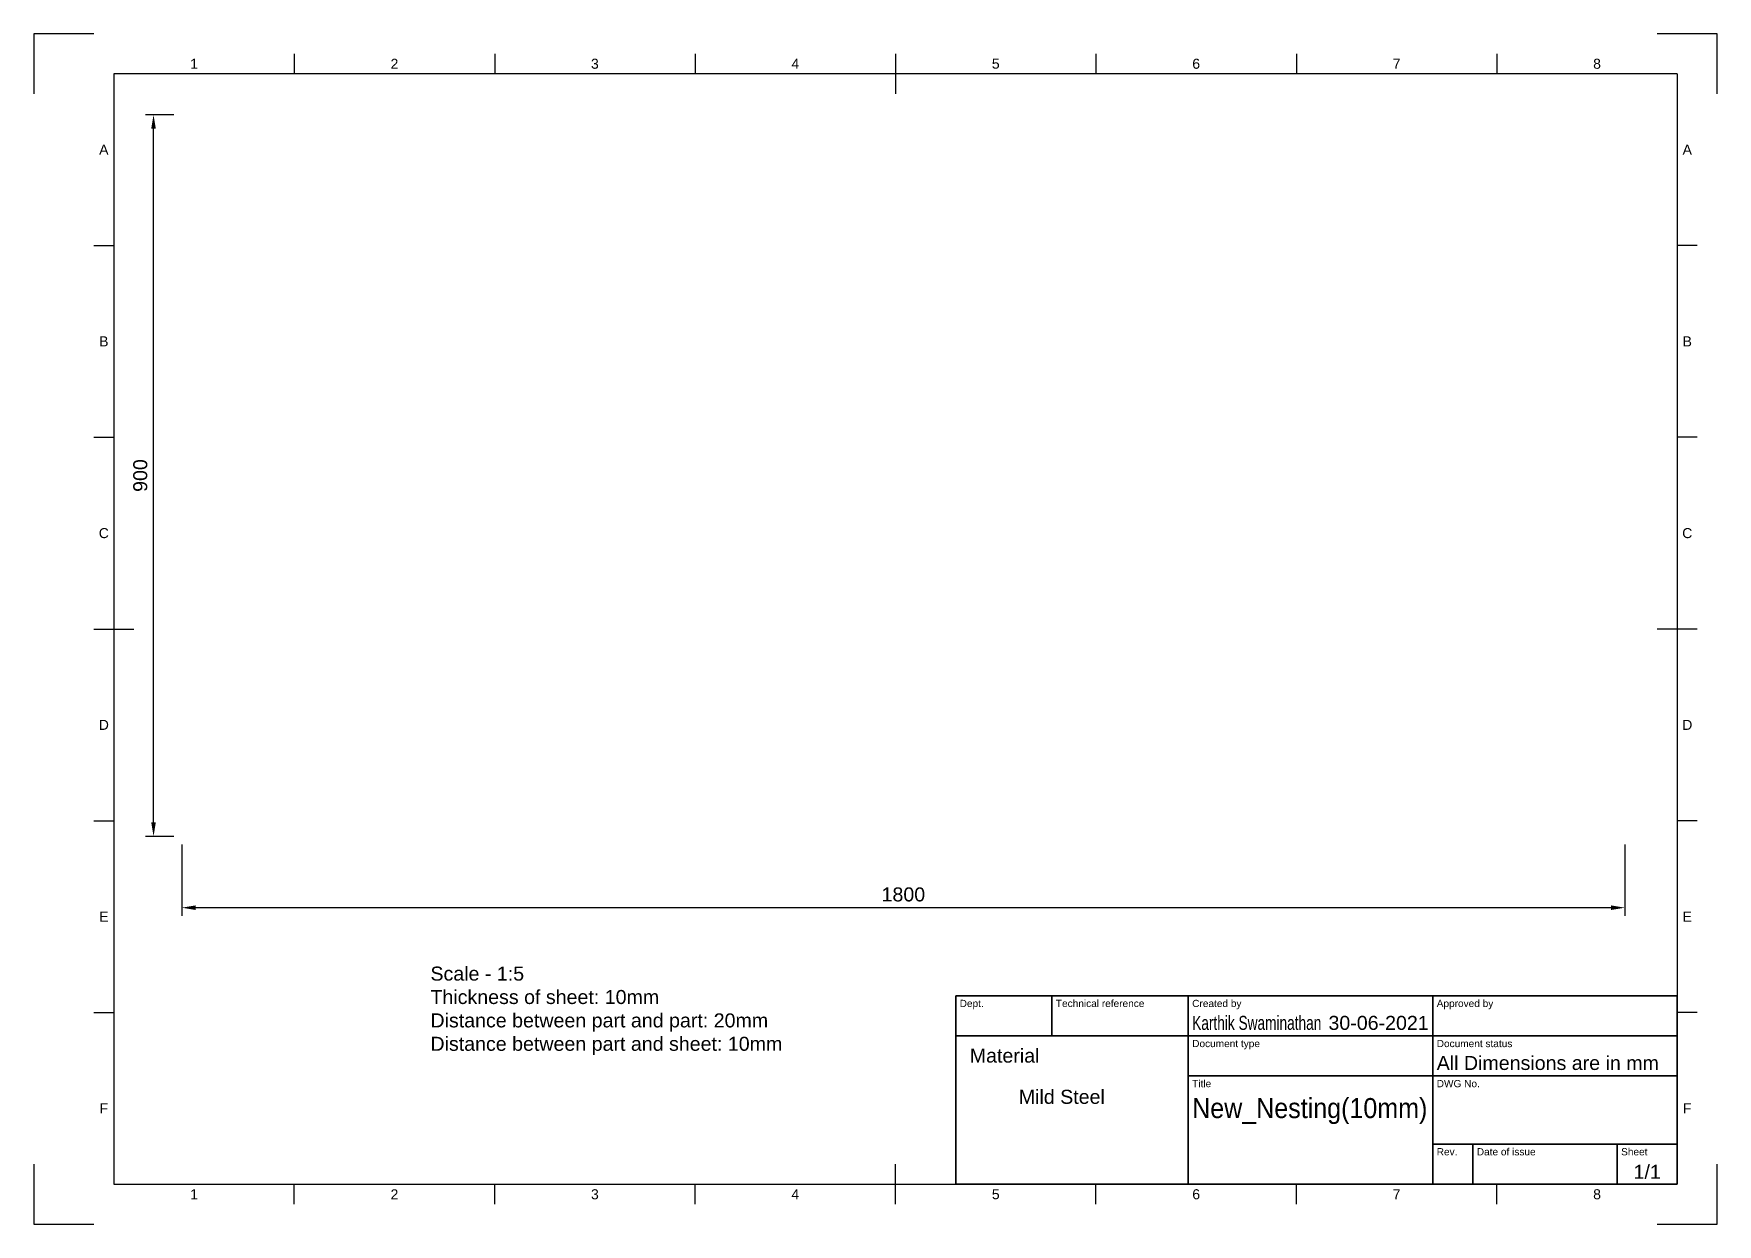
# Paper-space layout 'Sheet1' of a CAD drawing. Header units: millimetres. Extents: x 0 to 420, y 0 to 297.
import ezdxf
from ezdxf.enums import TextEntityAlignment as Align

# ---------------------------------------------------------------- set-up
doc = ezdxf.new("R2010")
doc.units = ezdxf.units.MM
doc.header["$LTSCALE"] = 0.75
for name, color, linetype, lineweight in [('Annotations', 7, 'Continuous', 25), ('Border', 7, 'Continuous', 25), ('Dimensions', 7, 'Continuous', 25), ('TitleBlock', 7, 'Continuous', 35)]:
    doc.layers.add(name, color=color, linetype=linetype, lineweight=lineweight)
doc.styles.add('FusionTitle', font='arial.ttf')
doc.styles.get("Standard").update_dxf_attribs({"font": 'arial.ttf'})
doc.dimstyles.new('ISO-25', dxfattribs={"dimtxt": 3.5, "dimasz": 3.5, "dimexe": 2, "dimexo": 2, "dimgap": 1.5, "dimtad": 1, "dimzin": 12, "dimdsep": 46, "dimtxsty": 'Standard', "dimcen": 0, "dimclrd": 256, "dimclre": 256, "dimclrt": 256, "dimazin": 3, "dimtp": 0.1, "dimtm": 0.1, "dimtfac": 0.714, "dimtmove": 0, "dimatfit": 3, "dimfxl": 1, "dimtzin": 12, "dimarcsym": 0})

# ---------------------------------------------------------------- blocks, each defined once
blk = doc.blocks.new('ISO_A3_SHEET')
at = {"layer": 'Border'}
for p, q in [((65, 292), (65, 287)), ((115, 292), (115, 287)), ((165, 292), (165, 287)), ((215, 292), (215, 282)), ((265, 292), (265, 287)), ((315, 292), (315, 287)), ((365, 292), (365, 287)), ((410, 287), (20, 287)), ((20, 287), (20, 10)), ((410, 287), (410, 10)), ((15, 244.16666), (20, 244.16666)), ((415, 244.16666), (410, 244.16666)), ((15, 196.33333), (20, 196.33333)), ((415, 196.33333), (410, 196.33333)), ((15, 148.5), (25, 148.5)), ((415, 148.5), (405, 148.5)), ((15, 100.66667), (20, 100.66667)), ((415, 100.66667), (410, 100.66667)), ((15, 52.83334), (20, 52.83334)), ((415, 52.83334), (410, 52.83334)), ((215, 5), (215, 15)), ((20, 10), (410, 10)), ((65, 5), (65, 10)), ((115, 5), (115, 10)), ((165, 5), (165, 10)), ((265, 5), (265, 10)), ((315, 5), (315, 10)), ((365, 5), (365, 10))]:
    blk.add_line(p, q, dxfattribs=at)
at = {"layer": 'Defpoints'}
for p, q in [((15, 297), (0, 297)), ((0, 297), (0, 282)), ((420, 297), (405, 297)), ((420, 282), (420, 297)), ((0, 15), (0, 0)), ((420, 0), (420, 15)), ((0, 0), (15, 0)), ((405, 0), (420, 0))]:
    blk.add_line(p, q, dxfattribs=at)
at = {"layer": 'Border', "style": 'FusionTitle'}
for s, p in [('1', (40, 289.5)), ('2', (90, 289.5)), ('3', (140, 289.5)), ('4', (190, 289.5)), ('5', (240, 289.5)), ('6', (290, 289.5)), ('7', (340, 289.5)), ('8', (390, 289.5)), ('A', (17.5, 268.08333)), ('A', (412.5, 268.08333)), ('B', (17.5, 220.25)), ('B', (412.5, 220.25)), ('C', (17.5, 172.41667)), ('C', (412.5, 172.41667)), ('D', (17.5, 124.58334)), ('D', (412.5, 124.58334)), ('E', (17.5, 76.75001)), ('E', (412.5, 76.75001)), ('F', (17.5, 28.91668)), ('F', (412.5, 28.91668)), ('1', (40, 7.5)), ('2', (90, 7.5)), ('3', (140, 7.5)), ('4', (190, 7.5)), ('5', (240, 7.5)), ('6', (290, 7.5)), ('7', (340, 7.5)), ('8', (390, 7.5))]:
    blk.add_text(s, height=2.5, dxfattribs=at).set_placement(p, align=Align.MIDDLE)
blk = doc.blocks.new('ISO_TITLEBLOCK')
at = {"layer": 'TitleBlock'}
for p, q in [((0, 47), (-180, 47)), ((-180, 47), (-180, 0)), ((-156, 37), (-156, 47)), ((-122, 0), (-122, 47)), ((-61, 0), (-61, 47)), ((0, 0), (0, 47)), ((-180, 37), (0, 37)), ((-122, 27), (0, 27)), ((-61, 10), (0, 10)), ((-51, 0), (-51, 10)), ((-15, 0), (-15, 10)), ((-180, 0), (0, 0))]:
    blk.add_line(p, q, dxfattribs=at)
at = {"layer": 'TitleBlock', "style": 'FusionTitle'}
for s, p in [('Dept.', (-179, 46)), ('Technical reference', (-155, 46)), ('Created by', (-121, 46)), ('Approved by', (-60, 46)), ('Document type', (-121, 36)), ('Document status', (-60, 36)), ('Title', (-121, 26)), ('DWG No.', (-60, 26)), ('Rev.', (-60, 9)), ('Date of issue', (-50, 9)), ('Sheet', (-14, 9))]:
    blk.add_text(s, height=1.8, dxfattribs=at).set_placement(p, align=Align.TOP_LEFT)
for tag, height, p in [('DEPT', 3.5, (-179, 42)), ('TECHNICAL_REFERENCE', 3.5, (-155, 42)), ('CREATED_BY', 3.5, (-121, 42)), ('APPROVED_BY', 3.5, (-60, 42)), ('DOCUMENT_TYPE', 3.5, (-121, 32)), ('DOCUMENT_STATUS', 3.5, (-60, 32)), ('TITLE_1', 5, (-121, 21.5)), ('TITLE_2', 5, (-121, 14)), ('TITLE_3', 5, (-121, 6.5)), ('DATE_OF_ISSUE', 3.5, (-50, 5))]:
    blk.add_attdef(tag, text='', height=height, dxfattribs=at).set_placement(p, align=Align.TOP_LEFT)
for tag, p in [('CREATED_DATE', (-62, 42)), ('APPROVED_DATE', (-0.99, 42))]:
    blk.add_attdef(tag, text='', height=3.5, dxfattribs=at).set_placement(p, align=Align.TOP_RIGHT)
for tag, height, p in [('DRAWING_NUMBER', 5, (-30.5, 19.75)), ('REV', 3.5, (-56, 4.85)), ('SHEET', 3.5, (-7.5, 4.85))]:
    blk.add_attdef(tag, text='', height=height, dxfattribs=at).set_placement(p, align=Align.TOP_CENTER)
blk = doc.blocks.new('*D19')
at = {"layer": 'Defpoints', "color": 0, "transparency": 16777216}
for p in [(29.9, 276.78), (36.95, 276.78), (36.95, 96.78)]:
    blk.add_point(p, dxfattribs=at)
at = {"layer": 'Dimensions', "lineweight": -2, "transparency": 16777216}
for p, q in [((34.95, 276.78), (27.9, 276.78)), ((29.9, 100.28), (29.9, 273.28)), ((34.95, 96.78), (27.9, 96.78))]:
    blk.add_line(p, q, dxfattribs=at)
at = {"layer": 'Dimensions', "transparency": 16777216}
for points in [[(29.32, 273.28), (30.48, 273.28), (29.9, 276.78)], [(29.32, 100.28), (30.48, 100.28), (29.9, 96.78)]]:
    blk.add_solid(points, dxfattribs=at)
at = {"layer": 'Dimensions', "transparency": 16777216, "insert": (26.61, 186.78), "char_height": 3.5, "attachment_point": 5, "rotation": 90}
blk.add_mtext('900', dxfattribs=at)
blk = doc.blocks.new('*D20')
at = {"layer": 'Defpoints', "color": 0, "transparency": 16777216}
for p in [(36.95, 96.78), (396.95, 96.78), (36.95, 78.98)]:
    blk.add_point(p, dxfattribs=at)
at = {"layer": 'Dimensions', "lineweight": -2, "transparency": 16777216}
for p, q in [((36.95, 94.78), (36.95, 76.98)), ((396.95, 94.78), (396.95, 76.98)), ((393.45, 78.98), (40.45, 78.98))]:
    blk.add_line(p, q, dxfattribs=at)
at = {"layer": 'Dimensions', "transparency": 16777216}
for points in [[(40.45, 79.56), (40.45, 78.4), (36.95, 78.98)], [(393.45, 79.56), (393.45, 78.4), (396.95, 78.98)]]:
    blk.add_solid(points, dxfattribs=at)
at = {"layer": 'Dimensions', "transparency": 16777216, "insert": (216.95, 82.27), "char_height": 3.5, "attachment_point": 5}
blk.add_mtext('1800', dxfattribs=at)

psp = doc.layouts.new('Sheet1')

# ---------------------------------------------------------------- block references
at = {"layer": 'Border'}
psp.add_blockref('ISO_A3_SHEET', (0, 0), dxfattribs=at)
at = {"layer": 'TitleBlock'}
ref = psp.add_blockref('ISO_TITLEBLOCK', (410, 10), dxfattribs=at)
ref.add_attrib('DOCUMENT_STATUS', 'All Dimensions are in mm', dxfattribs={"height": 3.5, "style": 'FusionTitle'}).set_placement((350, 42), align=Align.TOP_LEFT)
ref.add_attrib('CREATED_DATE', '30-06-2021', dxfattribs={"height": 3.5, "style": 'FusionTitle'}).set_placement((348, 52), align=Align.TOP_RIGHT)
ref.add_attrib('SHEET', '1/1', dxfattribs={"height": 3.5, "style": 'FusionTitle'}).set_placement((402.5, 14.85), align=Align.TOP_CENTER)
ref.add_attrib('TITLE_1', 'New_Nesting(10mm)', dxfattribs={"height": 5, "style": 'FusionTitle', "width": 0.894349}).set_placement((289, 31.5), align=Align.TOP_LEFT)
ref.add_attrib('CREATED_BY', 'Karthik Swaminathan', dxfattribs={"height": 3.5, "style": 'FusionTitle', "width": 0.697391}).set_placement((289, 52), align=Align.TOP_LEFT)

# ---------------------------------------------------------------- texts
at = {"layer": 'Annotations', "char_height": 3.5, "attachment_point": 1}
for s, width, insert in [('Scale - 1:5\\PThickness of sheet: 10mm\\PDistance between part and part: 20mm\\PDistance between part and sheet: 10mm ', 94.335281, (98.9767, 64.2884)), ('Material', 21.190728, (233.5135, 43.834)), ('Mild Steel', 30.248202, (245.7483, 33.5542))]:
    psp.add_mtext_dynamic_manual_height_columns(s, width=width, gutter_width=17.5, heights=[0], dxfattribs=dict(at, insert=insert))

# ---------------------------------------------------------------- dimensions: what is measured, and where the dimension line sits
at = {"layer": 'Dimensions'}
for p1, p2, distance, picture, middle in [((36.946, 96.7774), (36.946, 276.7774), 7.0465, '*D19', (26.6125, 186.7774)), ((396.946, 96.7774), (36.946, 96.7774), 17.799, '*D20', (216.946, 82.2654))]:
    dim = psp.add_aligned_dim(p1=p1, p2=p2, distance=distance, dimstyle='ISO-25', override={"dimlfac": -5, "dimclrd": 256, "dimclre": 256}, dxfattribs=at)
    dim.commit()
    dim.dimension.update_dxf_attribs({"geometry": picture, "text_midpoint": middle})

doc.saveas('drawing.dxf')
